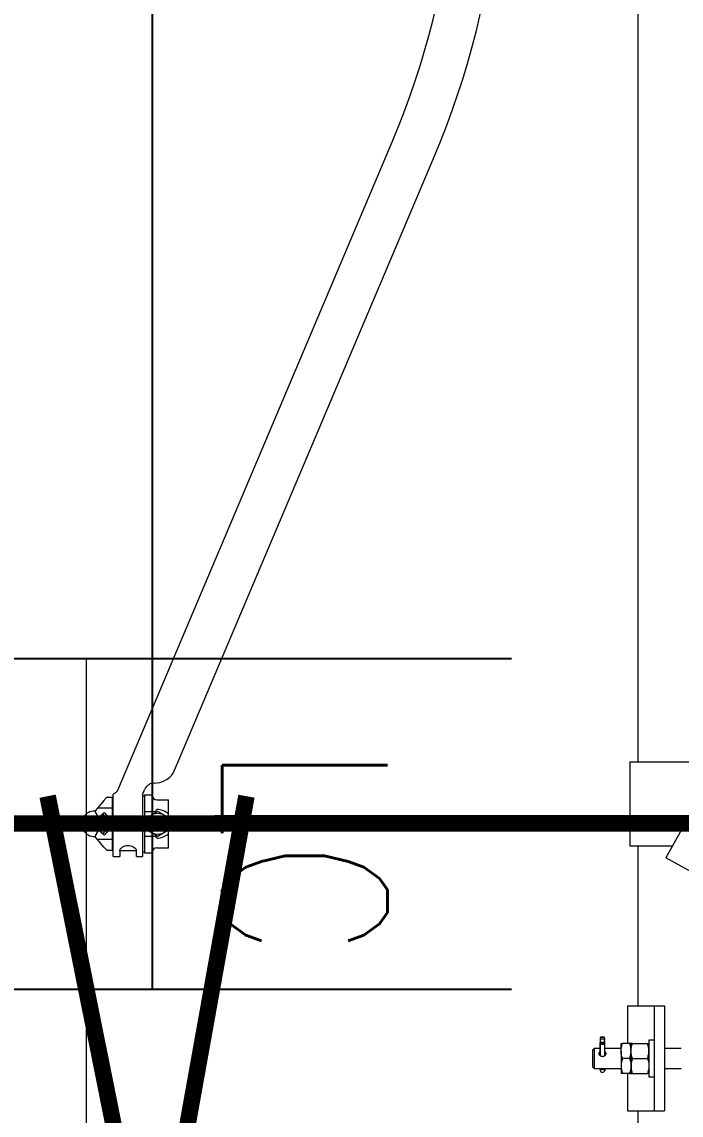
# Model space of a CAD drawing. Header units: millimetres. Extents: x -37020 to 35906, y -101 to 52234.
# Drawn here: x -219.37 to -218.971, y 326.229 to 326.89 of the extents above; entities that cross this region are included whole.
import ezdxf

# ---------------------------------------------------------------- set-up
doc = ezdxf.new("R2010")
doc.units = ezdxf.units.MM
doc.linetypes.add('DASHED2', pattern=[0.375, 0.25, -0.125])
doc.layers.add('Catenaria', color=2, linetype='Continuous')
doc.layers.add('unifilar VIAS Ppales', color=5, linetype='DASHED2')
doc.styles.add('ROMAN_SIMPLEX', font='ROMANS')

msp = doc.modelspace()

# ---------------------------------------------------------------- linework, layer by layer
at = {"color": 251, "linetype": 'Continuous', "lineweight": 15}
for p, q in [((-218.37426, 327.47795, -5.89261), (-218.98027, 326.38468, -5.89261)), ((-218.9972, 326.44275, -5.89261), (-218.9972, 327.03907, -5.89261)), ((-219.14542, 326.81933, -5.89261), (-219.31222, 326.42548, -5.89261)), ((-219.27656, 326.44047, -5.89261), (-219.12056, 326.8088, -5.89261)), ((-219.33109, 326.50527, -5.89261), (-219.33109, 326.10527, -5.89261)), ((-219.27851, 326.43586, -5.89261), (-219.27655, 326.44047, -5.89261)), ((-219.0021, 326.44275, -5.89261), (-218.94808, 326.44275, -5.89261)), ((-219.0021, 326.44275, -5.89261), (-219.0021, 326.39195, -5.89261)), ((-219.31878, 326.42127, -5.89261), (-219.32042, 326.41937, -5.89261)), ((-219.31532, 326.42127, -5.89261), (-219.31878, 326.42127, -5.89261)), ((-219.3153, 326.40626, -5.89261), (-219.3153, 326.42127, -5.89261)), ((-219.3148, 326.38552, -5.89261), (-219.3148, 326.42325, -5.89261)), ((-219.2968, 326.42339, -5.89261), (-219.29558, 326.42626, -5.89261)), ((-219.2968, 326.38554, -5.89261), (-219.2968, 326.42339, -5.89261)), ((-219.2968, 326.42227, -5.89261), (-219.29583, 326.42227, -5.89261)), ((-219.29583, 326.42277, -5.89261), (-219.29583, 326.38777, -5.89261)), ((-219.29583, 326.42277, -5.89261), (-219.29133, 326.42277, -5.89261)), ((-219.29133, 326.42277, -5.89261), (-219.29133, 326.42277, -5.89261)), ((-219.32441, 326.41475, -5.89261), (-219.32582, 326.41312, -5.89261)), ((-219.32231, 326.41718, -5.89261), (-219.32441, 326.41475, -5.89261)), ((-219.3153, 326.41477, -5.89261), (-219.32438, 326.41477, -5.89261)), ((-219.32042, 326.41937, -5.89261), (-219.32231, 326.41718, -5.89261)), ((-219.31482, 326.42027, -5.89261), (-219.31532, 326.42027, -5.89261)), ((-219.28833, 326.41977, -5.89261), (-219.28132, 326.41977, -5.89261)), ((-219.28132, 326.39077, -5.89261), (-219.28132, 326.41977, -5.89261)), ((-219.3238, 326.40913, -5.89261), (-219.32567, 326.4128, -5.89261)), ((-219.3239, 326.40934, -5.89261), (-219.32567, 326.4128, -5.89261)), ((-219.3238, 326.40913, -5.89261), (-219.32032, 326.41211, -5.89261)), ((-219.32126, 326.4109, -5.89261), (-219.32333, 326.40922, -5.89261)), ((-219.32032, 326.41211, -5.89261), (-219.31531, 326.40627, -5.89261)), ((-219.29583, 326.41277, -5.89261), (-219.28881, 326.41277, -5.89261)), ((-219.28781, 326.41274, -5.89261), (-219.29428, 326.409, -5.89261)), ((-219.29428, 326.409, -5.89261), (-219.29428, 326.40153, -5.89261)), ((-219.2883, 326.41393, -5.89261), (-219.28881, 326.41359, -5.89261)), ((-219.28881, 326.41277, -5.89261), (-219.28881, 326.41359, -5.89261)), ((-219.28134, 326.409, -5.89261), (-219.28781, 326.41274, -5.89261)), ((-219.28134, 326.40153, -5.89261), (-219.28134, 326.409, -5.89261)), ((-219.32581, 326.39742, -5.89261), (-219.32374, 326.40136, -5.89261)), ((-219.32567, 326.39773, -5.89261), (-219.3239, 326.40119, -5.89261)), ((-219.32031, 326.39843, -5.89261), (-219.32374, 326.40136, -5.89261)), ((-219.32333, 326.40131, -5.89261), (-219.32126, 326.39963, -5.89261)), ((-219.31531, 326.40427, -5.89261), (-219.32031, 326.39843, -5.89261)), ((-219.31531, 326.40627, -5.89261), (-219.31481, 326.40627, -5.89261)), ((-219.31531, 326.40427, -5.89261), (-219.31481, 326.40427, -5.89261)), ((-219.3153, 326.38927, -5.89261), (-219.3153, 326.40429, -5.89261)), ((-219.29428, 326.40153, -5.89261), (-219.28781, 326.3978, -5.89261)), ((-219.28781, 326.3978, -5.89261), (-219.28134, 326.40153, -5.89261)), ((-219.27801, 326.40645, -5.89261), (-219.28131, 326.40645, -5.89261)), ((-219.27801, 326.40616, -5.89261), (-219.28131, 326.40616, -5.89261)), ((-219.27801, 326.40616, -5.89261), (-219.28131, 326.40616, -5.89261)), ((-219.28131, 326.40415, -5.89261), (-219.278, 326.40415, -5.89261)), ((-219.27801, 326.40645, -5.89261), (-219.27801, 326.40639, -5.89261)), ((-219.27801, 326.40639, -5.89261), (-219.27801, 326.40616, -5.89261)), ((-219.278, 326.4058, -5.89261), (-219.27801, 326.40616, -5.89261)), ((-219.27801, 326.40616, -5.89261), (-219.27801, 326.40616, -5.89261)), ((-219.278, 326.40537, -5.89261), (-219.278, 326.4058, -5.89261)), ((-219.278, 326.40492, -5.89261), (-219.278, 326.40537, -5.89261)), ((-219.278, 326.40454, -5.89261), (-219.278, 326.40492, -5.89261)), ((-219.278, 326.40427, -5.89261), (-219.278, 326.40454, -5.89261)), ((-219.278, 326.40416, -5.89261), (-219.278, 326.40427, -5.89261)), ((-219.278, 326.40415, -5.89261), (-219.278, 326.40416, -5.89261)), ((-219.27696, 326.40424, -5.89261), (-219.2769, 326.40461, -5.89261)), ((-219.2769, 326.40396, -5.89261), (-219.27696, 326.40424, -5.89261)), ((-219.2769, 326.40461, -5.89261), (-219.27672, 326.405, -5.89261)), ((-219.27679, 326.40383, -5.89261), (-219.2769, 326.40396, -5.89261)), ((-219.27672, 326.405, -5.89261), (-219.27645, 326.40536, -5.89261)), ((-219.27645, 326.40536, -5.89261), (-219.27613, 326.40563, -5.89261)), ((-219.27614, 326.4067, -5.89261), (-219.27576, 326.40687, -5.89261)), ((-219.27613, 326.40563, -5.89261), (-219.27614, 326.4067, -5.89261)), ((-219.27576, 326.40546, -5.89261), (-219.27613, 326.40563, -5.89261)), ((-219.27576, 326.40687, -5.89261), (-219.27532, 326.40693, -5.89261)), ((-219.27532, 326.4054, -5.89261), (-219.27576, 326.40546, -5.89261)), ((-219.27532, 326.40693, -5.89261), (-219.27487, 326.40688, -5.89261)), ((-219.27487, 326.40545, -5.89261), (-219.27532, 326.4054, -5.89261)), ((-219.27487, 326.40688, -5.89261), (-219.2745, 326.40671, -5.89261)), ((-219.27449, 326.40562, -5.89261), (-219.27487, 326.40545, -5.89261)), ((-219.2745, 326.40671, -5.89261), (-219.27424, 326.40646, -5.89261)), ((-219.27424, 326.40587, -5.89261), (-219.27449, 326.40562, -5.89261)), ((-219.27424, 326.40646, -5.89261), (-219.27415, 326.40616, -5.89261)), ((-219.27415, 326.40616, -5.89261), (-219.27424, 326.40587, -5.89261)), ((-219.32439, 326.39578, -5.89261), (-219.32581, 326.39742, -5.89261)), ((-219.32229, 326.39335, -5.89261), (-219.32439, 326.39578, -5.89261)), ((-219.3153, 326.39577, -5.89261), (-219.32438, 326.39577, -5.89261)), ((-219.29583, 326.39777, -5.89261), (-219.28881, 326.39777, -5.89261)), ((-219.28881, 326.39777, -5.89261), (-219.28881, 326.39694, -5.89261)), ((-219.2883, 326.39661, -5.89261), (-219.28881, 326.39694, -5.89261)), ((-219.3204, 326.39117, -5.89261), (-219.32229, 326.39335, -5.89261)), ((-219.31875, 326.38927, -5.89261), (-219.3204, 326.39117, -5.89261)), ((-219.31875, 326.38927, -5.89261), (-219.3153, 326.38927, -5.89261)), ((-219.3153, 326.39027, -5.89261), (-219.31505, 326.39027, -5.89261)), ((-219.31505, 326.39027, -5.89261), (-219.3148, 326.39043, -5.89261)), ((-219.3108, 326.38883, -5.89261), (-219.3108, 326.38747, -5.89261)), ((-219.31074, 326.38918, -5.89261), (-219.30084, 326.38918, -5.89261)), ((-219.3008, 326.38748, -5.89261), (-219.3008, 326.38884, -5.89261)), ((-219.2968, 326.38827, -5.89261), (-219.29583, 326.38827, -5.89261)), ((-219.29583, 326.38777, -5.89261), (-219.29133, 326.38777, -5.89261)), ((-219.29133, 326.38777, -5.89261), (-219.29133, 326.38777, -5.89261)), ((-219.28833, 326.39077, -5.89261), (-219.28132, 326.39077, -5.89261)), ((-219.0021, 326.39195, -5.89261), (-218.97624, 326.39195, -5.89261)), ((-218.9972, 326.29506, -5.89261), (-218.9972, 326.39195, -5.89261)), ((-219.3148, 326.38552, -5.89261), (-219.3108, 326.38553, -5.89261)), ((-219.3108, 326.38747, -5.89261), (-219.3108, 326.38645, -5.89261)), ((-219.3108, 326.38645, -5.89261), (-219.3108, 326.3858, -5.89261)), ((-219.3108, 326.3858, -5.89261), (-219.3108, 326.38554, -5.89261)), ((-219.3108, 326.38554, -5.89261), (-219.3108, 326.38553, -5.89261)), ((-219.3008, 326.38646, -5.89261), (-219.3008, 326.38748, -5.89261)), ((-219.3008, 326.38581, -5.89261), (-219.3008, 326.38646, -5.89261)), ((-219.3008, 326.38554, -5.89261), (-219.3008, 326.38581, -5.89261)), ((-219.3008, 326.38554, -5.89261), (-219.2968, 326.38554, -5.89261)), ((-219.3008, 326.38554, -5.89261), (-219.3008, 326.38554, -5.89261)), ((-218.93584, 326.36005, -5.89261), (-218.98027, 326.38468, -5.89261)), ((-219.00354, 326.29506, -5.89261), (-218.98109, 326.29506, -5.89261)), ((-219.00354, 326.29506, -5.89261), (-219.00354, 326.27231, -5.89261)), ((-218.98744, 326.29506, -5.89261), (-218.98744, 326.23156, -5.89261)), ((-218.98109, 326.29506, -5.89261), (-218.98109, 326.23156, -5.89261)), ((-219.02017, 326.27533, -5.89261), (-219.02017, 326.27292, -5.89261)), ((-219.01991, 326.27625, -5.89261), (-219.01758, 326.27625, -5.89261)), ((-219.01731, 326.27292, -5.89261), (-219.01731, 326.27533, -5.89261)), ((-219.02378, 326.26931, -5.89261), (-219.02474, 326.26835, -5.89261)), ((-219.02378, 326.26931, -5.89261), (-219.02378, 326.25731, -5.89261)), ((-219.02017, 326.26931, -5.89261), (-219.02378, 326.26931, -5.89261)), ((-219.02017, 326.27292, -5.89261), (-219.02017, 326.26502, -5.89261)), ((-219.02016, 326.26502, -5.89261), (-219.02016, 326.27291, -5.89261)), ((-219.01754, 326.27499, -5.89261), (-219.01994, 326.27499, -5.89261)), ((-219.01994, 326.27299, -5.89261), (-219.01994, 326.27499, -5.89261)), ((-219.01754, 326.27299, -5.89261), (-219.01994, 326.27299, -5.89261)), ((-219.01991, 326.27275, -5.89261), (-219.01758, 326.27275, -5.89261)), ((-219.01754, 326.27299, -5.89261), (-219.01754, 326.27499, -5.89261)), ((-219.01732, 326.26502, -5.89261), (-219.01732, 326.27291, -5.89261)), ((-219.01731, 326.26502, -5.89261), (-219.01731, 326.27292, -5.89261)), ((-219.00742, 326.26931, -5.89261), (-219.01731, 326.26931, -5.89261)), ((-219.00742, 326.26781, -5.89261), (-219.00742, 326.27231, -5.89261)), ((-219.00222, 326.27231, -5.89261), (-219.00661, 326.27231, -5.89261)), ((-219.00142, 326.26781, -5.89261), (-219.00142, 326.27231, -5.89261)), ((-219.00061, 326.27231, -5.89261), (-218.99142, 326.27231, -5.89261)), ((-218.98744, 326.27435, -5.89261), (-218.99062, 326.27435, -5.89261)), ((-218.99062, 326.27435, -5.89261), (-218.99062, 326.25228, -5.89261)), ((-218.97109, 326.26931, -5.89261), (-218.98109, 326.26931, -5.89261)), ((-219.02474, 326.26835, -5.89261), (-219.02474, 326.25828, -5.89261)), ((-219.00742, 326.26781, -5.89261), (-219.00742, 326.25881, -5.89261)), ((-219.00222, 326.26331, -5.89261), (-219.00661, 326.26331, -5.89261)), ((-219.00142, 326.25881, -5.89261), (-219.00142, 326.26781, -5.89261)), ((-219.00061, 326.26331, -5.89261), (-218.99142, 326.26331, -5.89261)), ((-219.02474, 326.25828, -5.89261), (-219.02378, 326.25731, -5.89261)), ((-219.02378, 326.25731, -5.89261), (-219.00742, 326.25731, -5.89261)), ((-219.02017, 326.25731, -5.89261), (-219.02017, 326.25712, -5.89261)), ((-219.02017, 326.25712, -5.89261), (-219.02017, 326.25615, -5.89261)), ((-219.02017, 326.25712, -5.89261), (-219.02016, 326.2571, -5.89261)), ((-219.02016, 326.25731, -5.89261), (-219.02016, 326.2571, -5.89261)), ((-219.02016, 326.2571, -5.89261), (-219.02016, 326.25611, -5.89261)), ((-219.01732, 326.25731, -5.89261), (-219.01732, 326.2571, -5.89261)), ((-219.01732, 326.2571, -5.89261), (-219.01731, 326.25712, -5.89261)), ((-219.01732, 326.2571, -5.89261), (-219.01732, 326.25611, -5.89261)), ((-219.01731, 326.25712, -5.89261), (-219.01731, 326.25731, -5.89261)), ((-219.01731, 326.25615, -5.89261), (-219.01731, 326.25712, -5.89261)), ((-219.00742, 326.25881, -5.89261), (-219.00742, 326.25431, -5.89261)), ((-219.00142, 326.25431, -5.89261), (-219.00142, 326.25881, -5.89261)), ((-218.98109, 326.25731, -5.89261), (-218.97109, 326.25731, -5.89261)), ((-219.00222, 326.25431, -5.89261), (-219.00661, 326.25431, -5.89261)), ((-219.00354, 326.25431, -5.89261), (-219.00354, 326.23156, -5.89261)), ((-219.00061, 326.25431, -5.89261), (-218.99142, 326.25431, -5.89261)), ((-218.99062, 326.25228, -5.89261), (-218.98744, 326.25228, -5.89261)), ((-219.00354, 326.23156, -5.89261), (-218.98109, 326.23156, -5.89261)), ((-218.9972, 326.0674, -5.89261), (-218.9972, 326.23156, -5.89261))]:
    msp.add_line(p, q, dxfattribs=at)
msp.add_circle((-219.28781, 326.40527, -5.89261), 0.00647, dxfattribs=at)
for centre, radius, start, end in [((-219.60029, 327.01197, -5.89261), 0.49398, 337.0463, 12.0463), ((-219.60029, 327.01197, -5.89261), 0.52098, 337.0463, 12.0463), ((-219.28985, 326.44369, -5.89261), 0.01378, 269.39387, 325.38961), ((-219.29006, 326.42391, -5.89261), 0.006, 89.39387, 157.0463), ((-219.28833, 326.42277, -5.89261), 0.003, 180, 270), ((-219.32609, 326.40527, -5.89261), 0.00775, 89.33133, 270.66865), ((-219.32601, 326.41263, -5.89261), 0.00038, 27.00077, 89.33133), ((-219.32357, 326.40952, -5.89261), 0.00038, 207.00116, 309.00089), ((-219.32102, 326.4106, -5.89261), 0.00038, 46.44258, 129.0005), ((-219.32609, 326.40527, -5.89261), 0.00774, 313.55743, 46.44258), ((-219.28864, 326.40234, -5.89261), 0.01159, 50.83363, 88.34978), ((-219.32357, 326.40102, -5.89261), 0.00038, 50.99911, 152.99884), ((-219.27794, 326.40948, -5.89261), 0.00332, 268.89422, 302.91184), ((-219.27794, 326.40284, -5.89261), 0.00332, 57.18434, 91.19474), ((-219.27652, 326.40628, -5.89261), 0.000568, 46.93831, 117.76546), ((-219.32601, 326.3979, -5.89261), 0.00038, 270.66865, 332.99923), ((-219.32102, 326.39993, -5.89261), 0.00038, 230.9995, 313.55743), ((-219.28864, 326.4082, -5.89261), 0.01159, 271.65022, 309.16637), ((-219.28833, 326.38777, -5.89261), 0.003, 90, 180), ((-219.01994, 326.25615, -5.89261), 0.00023, 180, 190.96235), ((-219.01874, 326.25895, -5.89261), 0.00233, 232.40804, 307.59196), ((-219.01874, 326.25638, -5.89261), 0.00145, 190.96235, 349.03765), ((-219.01754, 326.25615, -5.89261), 0.00023, 349.03765, 0)]:
    msp.add_arc(centre, radius, start, end, dxfattribs=at)
for centre, major_axis, ratio, start_param, end_param in [((-219.01994, 326.27533, -5.89261), (0, -0.000337), 0.683289, 4.52106, 6.283185), ((-219.01874, 326.27499, -5.89261), (0, -0.00212), 0.683289, 4.075021, 4.52106), ((-219.01874, 326.27625, -5.89261), (0.00145, 0), 0.002646, 0.637368, 2.504225), ((-219.01874, 326.27499, -5.89261), (0, 0.00212), 0.683289, -1.379467, -0.933429), ((-219.01754, 326.27533, -5.89261), (0, 0.000337), 0.683289, 3.141593, 4.903718), ((-219.01994, 326.27292, -5.89261), (0.00023, 0), 0.268541, 1.570796, 3.332922), ((-219.01874, 326.27299, -5.89261), (0.00145, 0), 0.268541, 3.332922, 3.77896), ((-219.01874, 326.27425, -5.89261), (0, 0.00251), 0.578234, 2.208164, 4.075021), ((-219.01874, 326.27299, -5.89261), (0.00145, 0), 0.268541, -0.637368, -0.191329), ((-219.01754, 326.27292, -5.89261), (0.00023, 0), 0.268541, -0.191329, 1.570796)]:
    msp.add_ellipse(centre, major_axis=major_axis, ratio=ratio, start_param=start_param, end_param=end_param, dxfattribs=at)
for points, knots in [([(-219.31222, 326.42548, -5.89261), (-219.3123, 326.42534, -5.89261), (-219.31256, 326.4249, -5.89261), (-219.31313, 326.42425, -5.89261), (-219.31393, 326.42363, -5.89261), (-219.31452, 326.42337, -5.89261), (-219.3148, 326.42325, -5.89261)], [0.1291043, 0.1291043, 0.1291043, 0.1291043, 0.2448269, 0.4966943, 0.7502765, 0.9646714, 0.9646714, 0.9646714, 0.9646714]), ([(-219.2768, 326.40678, -5.89261), (-219.27684, 326.40675, -5.89261), (-219.27694, 326.40668, -5.89261), (-219.27717, 326.40659, -5.89261), (-219.27753, 326.40648, -5.89261), (-219.27782, 326.40647, -5.89261), (-219.278, 326.40645, -5.89261)], [0, 0, 0, 0, 0.172258, 0.401018, 0.621225, 1, 1, 1, 1]), ([(-219.278, 326.40415, -5.89261), (-219.27782, 326.40414, -5.89261), (-219.27756, 326.40413, -5.89261), (-219.27722, 326.40404, -5.89261), (-219.27698, 326.40395, -5.89261), (-219.27685, 326.40387, -5.89261), (-219.27679, 326.40383, -5.89261)], [0, 0, 0, 0, 0.38007, 0.531541, 0.769317, 1, 1, 1, 1]), ([(-219.27531, 326.40722, -5.89261), (-219.2756, 326.4072, -5.89261), (-219.27601, 326.40716, -5.89261), (-219.2765, 326.40697, -5.89261), (-219.27668, 326.40684, -5.89261), (-219.27678, 326.40677, -5.89261)], [0, 0, 0, 0, 0.549863, 0.771621, 1, 1, 1, 1]), ([(-219.27678, 326.40383, -5.89261), (-219.27667, 326.40376, -5.89261), (-219.27641, 326.4036, -5.89261), (-219.27591, 326.40343, -5.89261), (-219.27552, 326.4034, -5.89261), (-219.2753, 326.40339, -5.89261)], [0, 0, 0, 0, 0.259865, 0.593526, 1, 1, 1, 1]), ([(-219.2753, 326.40339, -5.89261), (-219.27501, 326.40341, -5.89261), (-219.2746, 326.40345, -5.89261), (-219.27405, 326.40368, -5.89261), (-219.27363, 326.40394, -5.89261), (-219.27324, 326.40438, -5.89261), (-219.273, 326.40496, -5.89261), (-219.27299, 326.40563, -5.89261), (-219.27325, 326.40627, -5.89261), (-219.27369, 326.40672, -5.89261), (-219.27418, 326.407, -5.89261), (-219.27469, 326.40718, -5.89261), (-219.27509, 326.40721, -5.89261), (-219.27531, 326.40722, -5.89261)], [0, 0, 0, 0, 0.127318, 0.178665, 0.263576, 0.351632, 0.445519, 0.543547, 0.65344, 0.758645, 0.828404, 0.905762, 1, 1, 1, 1]), ([(-219.3108, 326.38883, -5.89261), (-219.31075, 326.38916, -5.89261), (-219.31065, 326.38982, -5.89261), (-219.30982, 326.39084, -5.89261), (-219.30858, 326.39167, -5.89261), (-219.30717, 326.39214, -5.89261), (-219.30565, 326.39228, -5.89261), (-219.30412, 326.39208, -5.89261), (-219.30262, 326.39146, -5.89261), (-219.3015, 326.39056, -5.89261), (-219.30089, 326.38963, -5.89261), (-219.30083, 326.38907, -5.89261), (-219.3008, 326.38884, -5.89261)], [0, 0, 0, 0, 0.106265, 0.212638, 0.317087, 0.422308, 0.500007, 0.606504, 0.713007, 0.819174, 0.924051, 1, 1, 1, 1]), ([(-219.00742, 326.26781, -5.89261), (-219.0074, 326.26822, -5.89261), (-219.00737, 326.26918, -5.89261), (-219.00711, 326.27069, -5.89261), (-219.00678, 326.27177, -5.89261), (-219.00661, 326.27231, -5.89261)], [0, 0, 0, 0, 0.268407, 0.632373, 1, 1, 1, 1]), ([(-219.00742, 326.27231, -5.89261), (-219.00741, 326.27231, -5.89261), (-219.00741, 326.27231, -5.89261), (-219.00735, 326.27231, -5.89261), (-219.00718, 326.27231, -5.89261), (-219.00694, 326.27231, -5.89261), (-219.00672, 326.27231, -5.89261), (-219.00661, 326.27231, -5.89261)], [0, 0, 0, 0, 0.070056, 0.299813, 0.530831, 0.765026, 1, 1, 1, 1]), ([(-219.00142, 326.26781, -5.89261), (-219.00143, 326.26822, -5.89261), (-219.00146, 326.26918, -5.89261), (-219.00172, 326.27069, -5.89261), (-219.00205, 326.27177, -5.89261), (-219.00222, 326.27231, -5.89261)], [0, 0, 0, 0, 0.268407, 0.632373, 1, 1, 1, 1]), ([(-219.00142, 326.27231, -5.89261), (-219.00142, 326.27231, -5.89261), (-219.00142, 326.27231, -5.89261), (-219.00148, 326.27231, -5.89261), (-219.00165, 326.27231, -5.89261), (-219.00189, 326.27231, -5.89261), (-219.00211, 326.27231, -5.89261), (-219.00222, 326.27231, -5.89261)], [0, 0, 0, 0, 0.070056, 0.299813, 0.530831, 0.765026, 1, 1, 1, 1]), ([(-219.00142, 326.26781, -5.89261), (-219.00141, 326.26792, -5.89261), (-219.00141, 326.26838, -5.89261), (-219.00135, 326.26918, -5.89261), (-219.00118, 326.27023, -5.89261), (-219.00094, 326.27128, -5.89261), (-219.00072, 326.27197, -5.89261), (-219.00061, 326.27231, -5.89261)], [0, 0, 0, 0, 0.070056, 0.299813, 0.530831, 0.765026, 1, 1, 1, 1]), ([(-219.00061, 326.27231, -5.89261), (-219.00073, 326.27231, -5.89261), (-219.00096, 326.27231, -5.89261), (-219.00121, 326.27231, -5.89261), (-219.00138, 326.27231, -5.89261), (-219.0014, 326.27231, -5.89261), (-219.00142, 326.27231, -5.89261)], [0, 0, 0, 0, 0.247269, 0.495363, 0.746874, 1, 1, 1, 1]), ([(-218.99062, 326.26781, -5.89261), (-218.99062, 326.26792, -5.89261), (-218.99062, 326.26849, -5.89261), (-218.99069, 326.2693, -5.89261), (-218.99085, 326.27022, -5.89261), (-218.99106, 326.27116, -5.89261), (-218.99127, 326.27185, -5.89261), (-218.99142, 326.27231, -5.89261)], [0, 0, 0, 0, 0.070059, 0.376588, 0.530821, 0.683101, 1, 1, 1, 1]), ([(-218.99142, 326.27231, -5.89261), (-218.9913, 326.27231, -5.89261), (-218.99107, 326.27231, -5.89261), (-218.99082, 326.27231, -5.89261), (-218.99065, 326.27231, -5.89261), (-218.99063, 326.27231, -5.89261), (-218.99062, 326.27231, -5.89261)], [0, 0, 0, 0, 0.2472686, 0.4953626, 0.746874, 1, 1, 1, 1]), ([(-219.01874, 326.26441, -5.89261), (-219.01885, 326.26441, -5.89261), (-219.01907, 326.26442, -5.89261), (-219.01938, 326.26451, -5.89261), (-219.01968, 326.26464, -5.89261), (-219.01996, 326.26482, -5.89261), (-219.0202, 326.26504, -5.89261), (-219.02041, 326.2653, -5.89261), (-219.02058, 326.26558, -5.89261), (-219.02069, 326.26588, -5.89261), (-219.02074, 326.26618, -5.89261), (-219.02074, 326.26646, -5.89261), (-219.02069, 326.26673, -5.89261), (-219.02058, 326.26698, -5.89261), (-219.02043, 326.2672, -5.89261), (-219.02029, 326.26736, -5.89261), (-219.02019, 326.26742, -5.89261), (-219.02017, 326.26744, -5.89261)], [0, 0, 0, 0, 0.068185, 0.138424, 0.206589, 0.276604, 0.347191, 0.419719, 0.492019, 0.56656, 0.636312, 0.708255, 0.775366, 0.84438, 0.912446, 0.982318, 1, 1, 1, 1]), ([(-219.01731, 326.26744, -5.89261), (-219.0173, 326.26743, -5.89261), (-219.01721, 326.26737, -5.89261), (-219.01707, 326.26723, -5.89261), (-219.0169, 326.26699, -5.89261), (-219.01679, 326.26673, -5.89261), (-219.01674, 326.26645, -5.89261), (-219.01674, 326.26616, -5.89261), (-219.01679, 326.26588, -5.89261), (-219.0169, 326.26559, -5.89261), (-219.01705, 326.26532, -5.89261), (-219.01725, 326.26507, -5.89261), (-219.01749, 326.26485, -5.89261), (-219.01777, 326.26466, -5.89261), (-219.01808, 326.26452, -5.89261), (-219.01841, 326.26443, -5.89261), (-219.01863, 326.26441, -5.89261), (-219.01874, 326.26441, -5.89261)], [0, 0, 0, 0, 0.007353, 0.079304, 0.153361, 0.224729, 0.298371, 0.366432, 0.436535, 0.503615, 0.572511, 0.642094, 0.713546, 0.785744, 0.860107, 0.929006, 1, 1, 1, 1]), ([(-219.00661, 326.26331, -5.89261), (-219.00667, 326.2635, -5.89261), (-219.0068, 326.26388, -5.89261), (-219.00706, 326.2648, -5.89261), (-219.00727, 326.26583, -5.89261), (-219.0074, 326.26696, -5.89261), (-219.00741, 326.26753, -5.89261), (-219.00742, 326.26781, -5.89261)], [0, 0, 0, 0, 0.1285596, 0.257217, 0.6262796, 0.8131452, 1, 1, 1, 1]), ([(-219.00661, 326.26331, -5.89261), (-219.00676, 326.26283, -5.89261), (-219.00699, 326.2621, -5.89261), (-219.0072, 326.26111, -5.89261), (-219.00737, 326.2601, -5.89261), (-219.0074, 326.25933, -5.89261), (-219.00742, 326.25881, -5.89261)], [0, 0, 0, 0, 0.3298121, 0.4953835, 0.6598535, 1, 1, 1, 1]), ([(-219.00222, 326.26331, -5.89261), (-219.0021, 326.26369, -5.89261), (-219.00181, 326.26461, -5.89261), (-219.00156, 326.26583, -5.89261), (-219.00143, 326.26696, -5.89261), (-219.00142, 326.26753, -5.89261), (-219.00142, 326.26781, -5.89261)], [0, 0, 0, 0, 0.257198, 0.626269, 0.812787, 1, 1, 1, 1]), ([(-219.00222, 326.26331, -5.89261), (-219.0021, 326.26295, -5.89261), (-219.00187, 326.26222, -5.89261), (-219.00162, 326.2611, -5.89261), (-219.00145, 326.25997, -5.89261), (-219.00143, 326.2592, -5.89261), (-219.00142, 326.25881, -5.89261)], [0, 0, 0, 0, 0.247269, 0.495363, 0.746874, 1, 1, 1, 1]), ([(-219.00061, 326.26331, -5.89261), (-219.00073, 326.26368, -5.89261), (-219.00096, 326.2644, -5.89261), (-219.00121, 326.26552, -5.89261), (-219.00138, 326.26666, -5.89261), (-219.0014, 326.26743, -5.89261), (-219.00142, 326.26781, -5.89261)], [0, 0, 0, 0, 0.247269, 0.495363, 0.746874, 1, 1, 1, 1]), ([(-219.00061, 326.26331, -5.89261), (-219.00067, 326.26312, -5.89261), (-219.0008, 326.26275, -5.89261), (-219.00106, 326.26182, -5.89261), (-219.00127, 326.26079, -5.89261), (-219.0014, 326.25967, -5.89261), (-219.00141, 326.2591, -5.89261), (-219.00142, 326.25881, -5.89261)], [0, 0, 0, 0, 0.128559, 0.257217, 0.626279, 0.812792, 1, 1, 1, 1]), ([(-218.99142, 326.26331, -5.89261), (-218.9913, 326.26368, -5.89261), (-218.99107, 326.2644, -5.89261), (-218.99082, 326.26552, -5.89261), (-218.99065, 326.26666, -5.89261), (-218.99063, 326.26743, -5.89261), (-218.99062, 326.26781, -5.89261)], [0, 0, 0, 0, 0.247269, 0.495363, 0.746874, 1, 1, 1, 1]), ([(-218.99142, 326.26331, -5.89261), (-218.99136, 326.26312, -5.89261), (-218.99124, 326.26275, -5.89261), (-218.99098, 326.26182, -5.89261), (-218.99076, 326.26079, -5.89261), (-218.99063, 326.25967, -5.89261), (-218.99062, 326.2591, -5.89261), (-218.99062, 326.25881, -5.89261)], [0, 0, 0, 0, 0.128559, 0.257217, 0.626279, 0.812792, 1, 1, 1, 1]), ([(-219.00742, 326.25881, -5.89261), (-219.00741, 326.25871, -5.89261), (-219.00741, 326.25825, -5.89261), (-219.00735, 326.25744, -5.89261), (-219.00718, 326.25639, -5.89261), (-219.00694, 326.25535, -5.89261), (-219.00672, 326.25466, -5.89261), (-219.00661, 326.25431, -5.89261)], [0, 0, 0, 0, 0.070056, 0.299813, 0.530831, 0.765026, 1, 1, 1, 1]), ([(-219.00142, 326.25881, -5.89261), (-219.00142, 326.25871, -5.89261), (-219.00142, 326.25825, -5.89261), (-219.00148, 326.25744, -5.89261), (-219.00165, 326.25639, -5.89261), (-219.00189, 326.25535, -5.89261), (-219.00211, 326.25466, -5.89261), (-219.00222, 326.25431, -5.89261)], [0, 0, 0, 0, 0.070056, 0.299813, 0.530831, 0.765026, 1, 1, 1, 1]), ([(-219.00142, 326.25881, -5.89261), (-219.00141, 326.25861, -5.89261), (-219.00141, 326.2582, -5.89261), (-219.00133, 326.25724, -5.89261), (-219.00111, 326.25593, -5.89261), (-219.00078, 326.25485, -5.89261), (-219.00061, 326.25431, -5.89261)], [0, 0, 0, 0, 0.134092, 0.268456, 0.632398, 1, 1, 1, 1]), ([(-218.99062, 326.25881, -5.89261), (-218.99062, 326.25861, -5.89261), (-218.99063, 326.2582, -5.89261), (-218.9907, 326.25724, -5.89261), (-218.99092, 326.25593, -5.89261), (-218.99125, 326.25485, -5.89261), (-218.99142, 326.25431, -5.89261)], [0, 0, 0, 0, 0.134092, 0.268456, 0.632398, 1, 1, 1, 1]), ([(-219.00661, 326.25431, -5.89261), (-219.00673, 326.25431, -5.89261), (-219.00696, 326.25431, -5.89261), (-219.00721, 326.25431, -5.89261), (-219.00738, 326.25431, -5.89261), (-219.0074, 326.25431, -5.89261), (-219.00742, 326.25431, -5.89261)], [0, 0, 0, 0, 0.247269, 0.495363, 0.746874, 1, 1, 1, 1]), ([(-219.00222, 326.25431, -5.89261), (-219.0021, 326.25431, -5.89261), (-219.00187, 326.25431, -5.89261), (-219.00162, 326.25431, -5.89261), (-219.00145, 326.25431, -5.89261), (-219.00143, 326.25431, -5.89261), (-219.00142, 326.25431, -5.89261)], [0, 0, 0, 0, 0.247269, 0.495363, 0.746874, 1, 1, 1, 1]), ([(-219.00142, 326.25431, -5.89261), (-219.00141, 326.25431, -5.89261), (-219.00141, 326.25431, -5.89261), (-219.00134, 326.25431, -5.89261), (-219.00118, 326.25431, -5.89261), (-219.00097, 326.25431, -5.89261), (-219.00076, 326.25431, -5.89261), (-219.00061, 326.25431, -5.89261)], [0, 0, 0, 0, 0.070059, 0.376588, 0.530821, 0.683101, 1, 1, 1, 1]), ([(-218.99062, 326.25431, -5.89261), (-218.99062, 326.25431, -5.89261), (-218.99062, 326.25431, -5.89261), (-218.99068, 326.25431, -5.89261), (-218.99085, 326.25431, -5.89261), (-218.99109, 326.25431, -5.89261), (-218.99131, 326.25431, -5.89261), (-218.99142, 326.25431, -5.89261)], [0, 0, 0, 0, 0.0700556, 0.2998126, 0.5308313, 0.7650256, 1, 1, 1, 1])]:
    msp.add_open_spline(points, degree=3, knots=knots, dxfattribs=at)
at = {"layer": 'Catenaria', "color": 1, "linetype": 'Continuous', "ltscale": 7}
for p, q in [((-219.29098, 326.30528, -11.48), (-219.29098, 329.30528, -11.48)), ((-219.50824, 326.50528, -11.48), (-219.07372, 326.50528, -11.48)), ((-219.50824, 326.30528, -11.48), (-219.07372, 326.30528, -11.48))]:
    msp.add_line(p, q, dxfattribs=at)
at = {"layer": 'Catenaria', "color": 90, "ltscale": 0.1, "const_width": 0.01}
msp.add_lwpolyline([(35.46709, 326.15983), (3.69149, 326.49019), (-52.02801, 326.09484), (-107.422, 326.14181), (-158.85448, 326.08483), (-218.29877, 326.40565), (-282.06361, 326.39561), (-282.06361, 326.39561), (-342.32549, 328.56742)], dxfattribs=at)
at = {"layer": 'Catenaria', "color": 1, "linetype": 'Continuous', "ltscale": 7, "const_width": 0.01, "elevation": -11.48}
for points in [[(-219.29098, 326.10528), (-219.3545, 326.42198)], [(-219.29098, 326.10528), (-219.23419, 326.42198)]]:
    msp.add_lwpolyline(points, dxfattribs=at)
at = {"layer": 'unifilar VIAS Ppales', "ltscale": 10}
msp.add_line((-200.86572, 326.31214), (-236.84, 326.29875, -11.48), dxfattribs=at)

# ---------------------------------------------------------------- texts
at = {"color": 251, "linetype": 'Continuous', "lineweight": 15, "style": 'ROMAN_SIMPLEX', "width": 0.8}
msp.add_text('LC', height=0.1, rotation=270, dxfattribs=at).set_placement((-219.24886, 326.45441, -5.89261))

doc.saveas('drawing.dxf')
